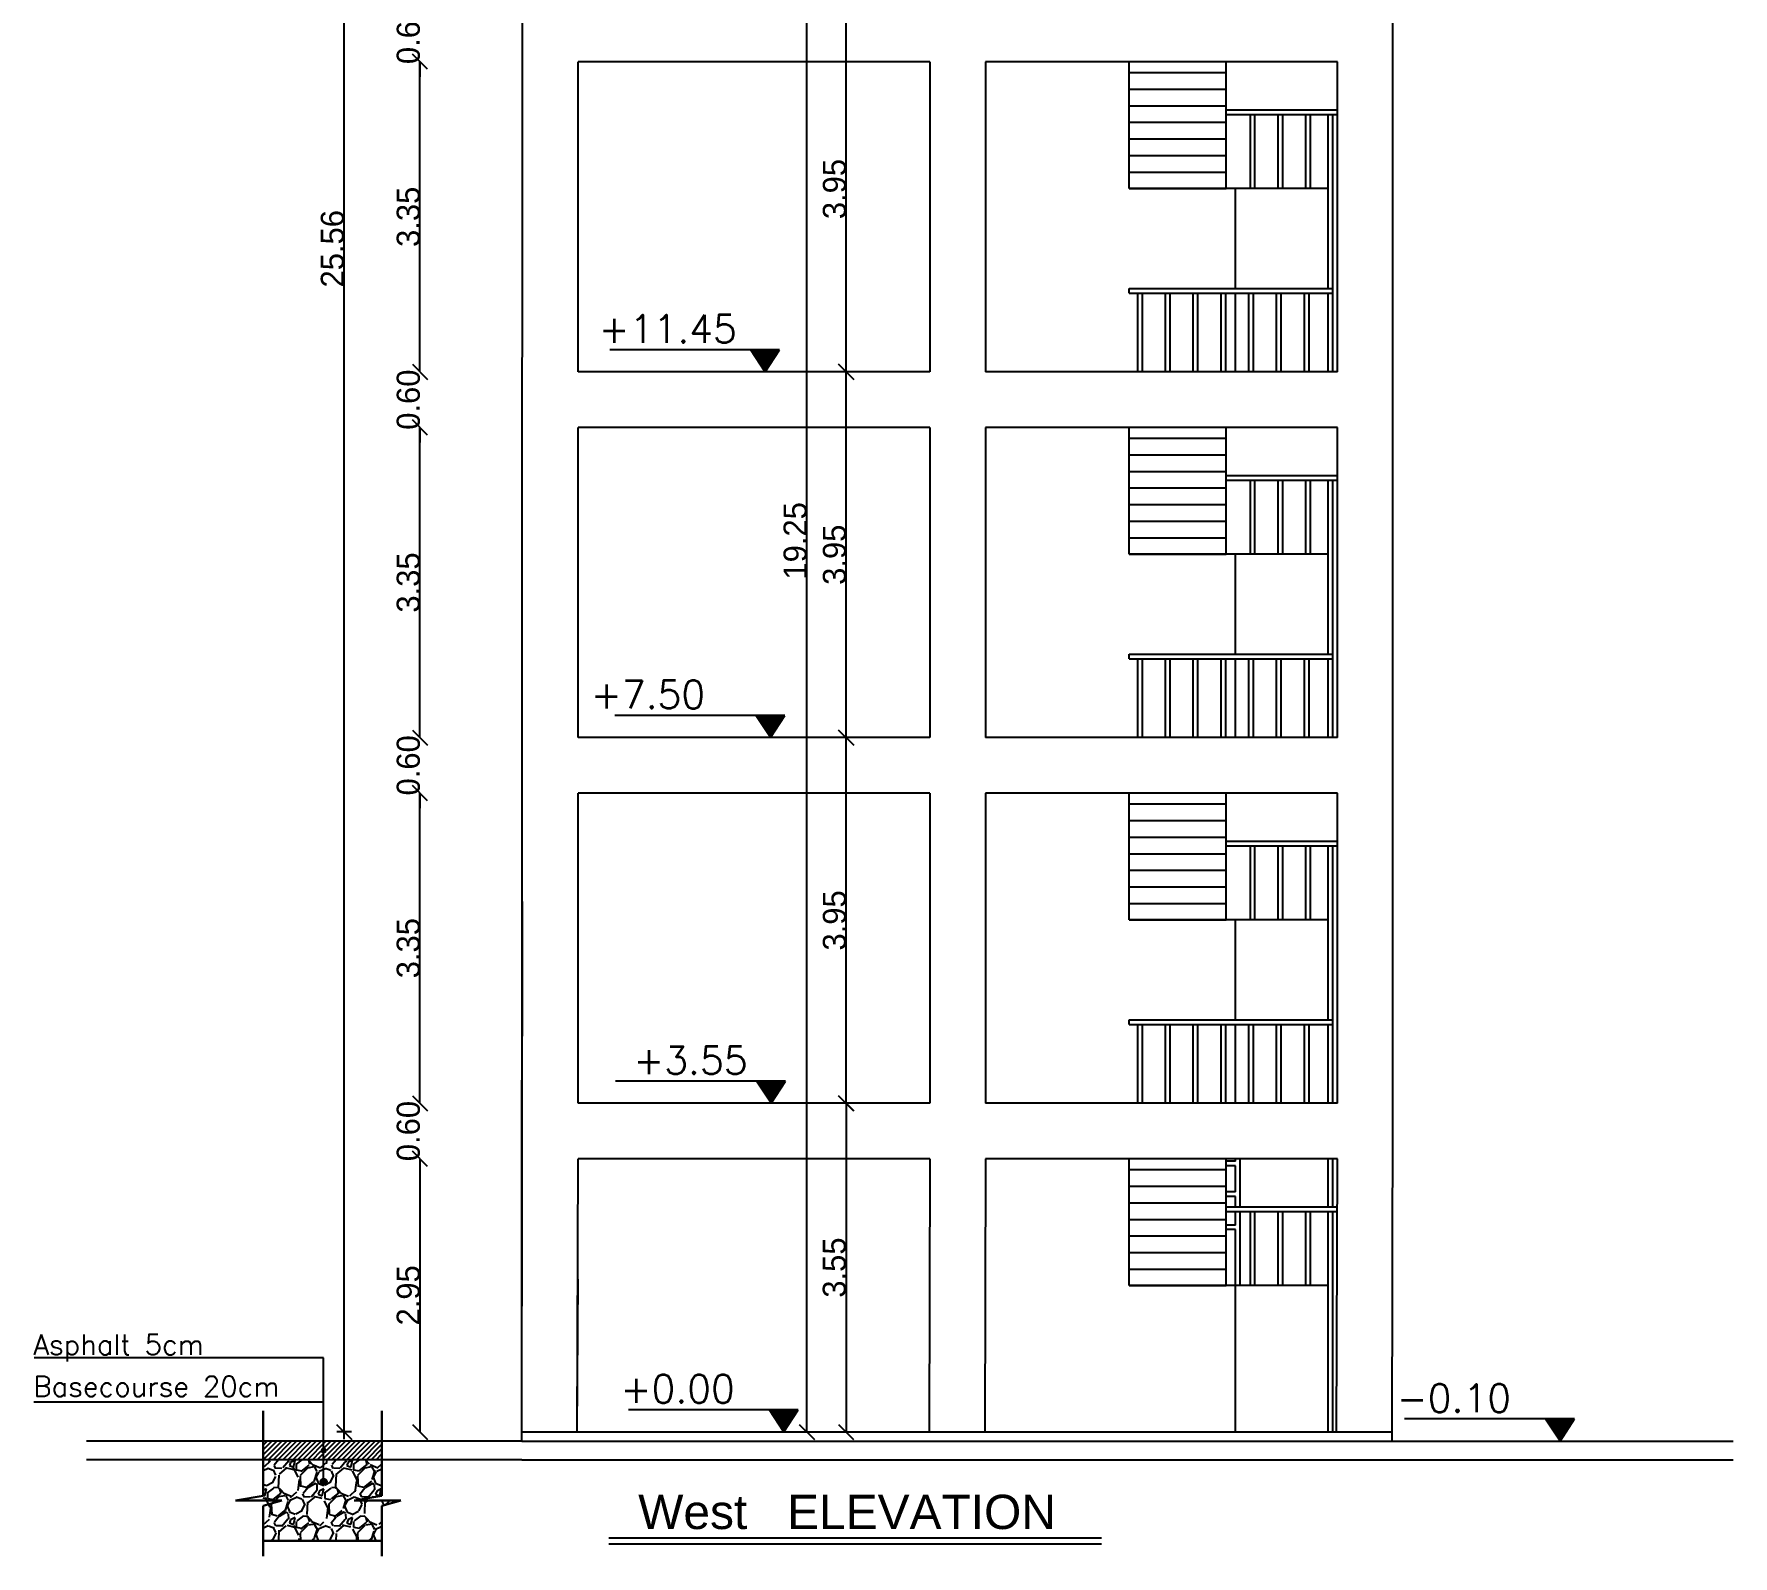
# Model space of a CAD drawing. Extents: x 151242 to 151523, y 158752 to 159354.
# Drawn here: x 151377.01 to 151395.36, y 159112.68 to 159129.12 of the extents above; entities that cross this region are included whole.
import ezdxf
from ezdxf.enums import TextEntityAlignment as Align

# ---------------------------------------------------------------- set-up
doc = ezdxf.new("R2010")
doc.units = 0
doc.header["$LTSCALE"] = 3
doc.header["$MEASUREMENT"] = 0
doc.header["$PDMODE"] = 2
doc.header["$PDSIZE"] = 0.03
doc.linetypes.add('AUSGEZOGEN', pattern=[0])
doc.linetypes.add('HIDDEN', pattern=[9.524999999999999, 6.349999999999999, -3.174999999999999])
doc.layers.get('0').update_dxf_attribs({"linetype": 'CONTINUOUS'})
doc.layers.get('DEFPOINTS').update_dxf_attribs({"linetype": 'CONTINUOUS'})
for name, color, linetype in [('1622', 7, 'HIDDEN'), ('3', 4, 'CONTINUOUS'), ('6', 2, 'CONTINUOUS'), ('Stairs', 231, 'CONTINUOUS'), ('TEXTS', 1, 'CONTINUOUS')]:
    doc.layers.add(name, color=color, linetype=linetype)
doc.styles.add('FUTURA', font='SAS_____.PFB')
doc.styles.add('ROMANS', font='romans.shx')
doc.dimstyles.new('mais 1-100 plan', dxfattribs={"dimtxt": 0.25, "dimasz": 0.1635000000000001, "dimexe": 0.18, "dimexo": 0.0625, "dimgap": 0, "dimtad": 1, "dimzin": 0, "dimdsep": 46, "dimtxsty": 'Standard', "dimblk": 'OBLIQUE', "dimcen": 0, "dimse1": 1, "dimse2": 1, "dimclrd": 8, "dimclrt": 4, "dimadec": 0, "dimazin": 0, "dimtfac": 1, "dimtix": 1, "dimtofl": 0, "dimtmove": 0, "dimatfit": 3, "dimldrblk": 'OBLIQUE', "dimfxl": 0.18, "dimtolj": 1, "dimtzin": 0, "dimarcsym": 0})
pattern_1 = [(273.012787504, (-14938.18774433693, -14990.94210364978), (0.3099823724307585, -5.269700331323232), [0.05897806323871849, -5.838838802419958]), (229.969740728, (-14938.18464451321, -14991.00100030054), (3.40980609673853, 4.029770841600106), [0.1012082082401477, -10.0196094424334]), (177.510447078, (-14938.24974081141, -14991.07849589366), (6.509629821046315, -0.3099823724306996), [0.0713632110253351, -7.06496692045264]), (312.273689006, (-14938.29313834355, -14991.27688461202), (-5.889665076184763, 6.509629821046333), [0.09216440253301485, -9.12427411549273]), (337.833654178, (-14938.23114186907, -14991.34508073394), (-5.269700331323216, 2.169876607015452), [0.09037449178642146, -8.947087017682929]), (42.27368900599997, (-14938.14744662851, -14991.37917879492), (-6.509629821046334, -5.889665076184762), [0.09216440253301529, -9.124274115492787]), (82.69424046670001, (-14938.07925050656, -14991.31718232043), (-0.9299471172923398, -7.129594565907865), [0.121882707559298, -12.06637820623567]), (117.2553283749, (-14938.06375138796, -14991.19628919518), (-4.64973558646165, 8.989488800492548), [0.1150698241615984, -11.3919167552234]), (166.429565615, (-14938.11644839126, -14991.09399501228), (-6.509629821046323, 1.549911862153876), [0.09247653000094928, -9.155186600966447]), (220.236358309, (-14938.20634327928, -14991.07229624622), (3.719788469169333, 3.099823724307754), [0.1055762392661229, -5.173233347484076]), (267.3974377980001, (-14938.28693869611, -14991.14049236814), (-0.3099823724307755, -7.129594565907854), [0.1365329713948123, -13.51677425295774]), (183.814074834, (-14937.98315597113, -14990.97310188704), (-4.029770841600113, -0.3099823724307867), [0.04660036793378008, -4.613456508889286]), (216.46923439, (-14938.02965332699, -14990.97620171076), (4.649735586461656, 3.409806096738548), [0.08865691395023458, -8.777055705809868]), (270, (-14938.10094927263, -14991.02889871408), (0.3099823724307563, -0.3099823724307564), [0.06199631831838941, -0.557968426543167]), (248.198590514, (-14938.15984592339, -14991.01339959545), (0.929947117292336, 2.169876607015429), [0.0333862411557824, -3.305226084536779]), (336.801409486, (-14938.1722452183, -14991.04439783268), (-1.239929489723042, 0.6199647448616842), [0.04721497848159393, -2.313540436768607]), (75.9637565321, (-14938.12884768617, -14991.06299677503), (0.3099823724308, 1.549911862153896), [0.0766855980873954, -2.479494529135897]), (206.5650511770001, (-14938.11024874382, -14990.98860100567), (0.9299471172923278, 0.309982372430788), [0.05545128587982971, -1.330832027283928]), (61.38954033400001, (-14938.35203499431, -14991.22418760869), (2.169876607015416, 4.029770841600106), [0.07768116196334778, -7.690454825825933]), (115.3461759419, (-14938.31483710962, -14991.15599148677), (2.169876607016114, -4.649735586463088), [0.06517019875075193, -6.451835975734292]), (338.198590514, (-14938.1722452183, -14990.92660453115), (-2.169876607015428, 0.9299471172923379), [0.0667720439302896, -3.271840281762271]), (28.61045966600005, (-14938.11024874382, -14990.95140312097), (-4.029770841600106, -2.169876607015416), [0.07768116196334746, -7.690454825825736]), (24.44395478000004, (-14938.15984592339, -14991.41637667961), (-2.169876607015459, -0.929947117292335), [0.0749105923041584, -3.670620664780823]), (339.775140569, (-14938.09164980147, -14991.38537844236), (-4.959717958892436, 1.859894234584662), [0.06276655421889507, -6.213898101416405]), (111.8014094864, (-14937.85916302213, -14991.23348707988), (-0.9299471172923277, 2.169876607015425), [0.06677204393028961, -3.271840281762271]), (62.3540246363, (-14937.88396161195, -14991.1714906054), (-2.789841351877, -5.269700331323193), [0.07348629154107195, -7.275122966298779]), (114.4439547804, (-14938.01105438464, -14991.38537844236), (0.929947117292315, -2.169876607015429), [0.03745529615207899, -3.708075960932888]), (146.309932474, (-14937.87776196448, -14991.25208602223), (-1.549911862153878, 0.9299471172923466), [0.02235306122184595, -2.212961615356444]), (210.963756532, (-14937.89636090683, -14991.23968672732), (1.239929489723096, 0.6199647448615409), [0.09037449178642146, -1.71711781010747]), (231.009005957, (-14937.97385649994, -14991.28618408318), (2.789841351877014, 3.409806096738557), [0.08375274262470424, -8.291509760067585]), (348.690067526, (-14938.10094927263, -14991.09089518856), (-0.9299471172923232, 0.3099823724307768), [0.06322422427019156, -1.517381941624132]), (38.15722658699998, (-14938.03895279815, -14991.10329448344), (5.889665076184787, 4.649735586461645), [0.1103817748047354, -10.927776690455]), (105.9453959009, (-14937.95215773387, -14991.03509836152), (0.9299471172923315, -3.409806096738534), [0.04513398256827558, -4.4682774875036]), (135, (-14937.96455702878, -14990.99170082939), (-0.6199647448615543, 1.216752463196171e-16), [0.02630287651129157, -0.4120783986769012]), (165.256437164, (-14937.98935561857, -14991.28308425946), (3.409806096738554, -0.9299471172923315), [0.06090168027424451, -6.029285631301306]), (93.01278750419966, (-14938.04825226933, -14991.26758514086), (-0.3099823724307687, 5.269700331323204), [0.1179561264774373, -5.77986073918126]), (45, (-14938.05445191677, -14991.14979183933), (6.083762315980856e-17, 0.6199647448615543), [0.1139791315489301, -0.3244021436392627]), (10.30484646900005, (-14937.97385649994, -14991.0691964225), (5.269700331323201, 0.9299471172924284), [0.06931421694510562, -6.862102348873664]), (299.054604099, (-14937.90566037802, -14991.05679712759), (0.929947117292321, -1.549911862153899), [0.06382919042995126, -3.127634666343007]), (252.645975364, (-14937.87466214076, -14991.11259395463), (-2.789841351876965, -8.989488800492536), [0.1039248570024885, -10.28857802001519]), (220.42607874, (-14937.90566037802, -14991.21178831381), (-4.339753214030866, -3.71978846916931), [0.1099455854359231, -10.8846008623266])]

# ---------------------------------------------------------------- blocks, each defined once
blk = doc.blocks.new('2')
for p, q in [((1, 0), (-1, 0)), ((0.7071067811865532, 0.7071067811865532), (-0.7071067811865532, -0.7071067811865532)), ((0, 1.000000000000007), (0, -0.9999999999999929))]:
    blk.add_line(p, q)
blk = doc.blocks.new('_OBLIQUE')
at = {"color": 0, "linetype": 'ByBlock'}
blk.add_line((-0.5, -0.5), (0.5, 0.5), dxfattribs=at)
blk = doc.blocks.new('*D159')
at = {"layer": '6', "color": 8, "linetype": 'Continuous', "lineweight": -2, "transparency": 16777216}
blk.add_line((151385.7855570908, 159117.5697644703), (151385.7855570908, 159121.5197644703), dxfattribs=at)
at = {"layer": 'DEFPOINTS', "color": 0, "linetype": 'Continuous', "transparency": 16777216}
for p in [(151385.7855570908, 159121.5197644703), (151386.4180882125, 159121.5197644703), (151386.4180882125, 159117.5697644703)]:
    blk.add_point(p, dxfattribs=at)
at = {"layer": '6', "color": 8, "linetype": 'Continuous', "lineweight": -2, "transparency": 16777216, "xscale": 0.1635000000000001, "yscale": 0.1635000000000001, "zscale": 0.1635000000000001}
for p, rotation in [((151385.7855570908, 159121.5197644703), 90), ((151385.7855570908, 159117.5697644703), 270)]:
    blk.add_blockref('_OBLIQUE', p, dxfattribs=dict(at, rotation=rotation))
at = {"layer": '6', "color": 4, "linetype": 'Continuous', "transparency": 16777216, "insert": (151385.6605570907, 159119.5447644703), "char_height": 0.25, "attachment_point": 5, "rotation": 90}
blk.add_mtext('\\A1;3.95', dxfattribs=at)
blk = doc.blocks.new('*D160')
at = {"layer": '6', "color": 8, "linetype": 'Continuous', "lineweight": -2, "transparency": 16777216}
blk.add_line((151385.7855570908, 159121.5197644703), (151385.7855570908, 159125.4697644703), dxfattribs=at)
at = {"layer": 'DEFPOINTS', "color": 0, "linetype": 'Continuous', "transparency": 16777216}
for p in [(151385.7855570908, 159125.4697644703), (151386.4180882125, 159125.4697644703), (151386.4180882125, 159121.5197644703)]:
    blk.add_point(p, dxfattribs=at)
at = {"layer": '6', "color": 8, "linetype": 'Continuous', "lineweight": -2, "transparency": 16777216, "xscale": 0.1635000000000001, "yscale": 0.1635000000000001, "zscale": 0.1635000000000001}
for p, rotation in [((151385.7855570908, 159125.4697644703), 90), ((151385.7855570908, 159121.5197644703), 270)]:
    blk.add_blockref('_OBLIQUE', p, dxfattribs=dict(at, rotation=rotation))
at = {"layer": '6', "color": 4, "linetype": 'Continuous', "transparency": 16777216, "insert": (151385.6605570907, 159123.4947644703), "char_height": 0.25, "attachment_point": 5, "rotation": 90}
blk.add_mtext('\\A1;3.95', dxfattribs=at)
blk = doc.blocks.new('*D161')
at = {"layer": '6', "color": 8, "linetype": 'Continuous', "lineweight": -2, "transparency": 16777216}
blk.add_line((151385.7855570908, 159125.4697644703), (151385.7855570908, 159129.4197644703), dxfattribs=at)
at = {"layer": 'DEFPOINTS', "color": 0, "linetype": 'Continuous', "transparency": 16777216}
for p in [(151385.7855570908, 159129.4197644703), (151386.3397303983, 159129.4197644703), (151386.3397303983, 159125.4697644703)]:
    blk.add_point(p, dxfattribs=at)
at = {"layer": '6', "color": 8, "linetype": 'Continuous', "lineweight": -2, "transparency": 16777216, "xscale": 0.1635000000000001, "yscale": 0.1635000000000001, "zscale": 0.1635000000000001}
for p, rotation in [((151385.7855570908, 159129.4197644703), 90), ((151385.7855570908, 159125.4697644703), 270)]:
    blk.add_blockref('_OBLIQUE', p, dxfattribs=dict(at, rotation=rotation))
at = {"layer": '6', "color": 4, "linetype": 'Continuous', "transparency": 16777216, "insert": (151385.6605570907, 159127.4447644703), "char_height": 0.25, "attachment_point": 5, "rotation": 90}
blk.add_mtext('\\A1;3.95', dxfattribs=at)
blk = doc.blocks.new('*D163')
at = {"layer": '6', "color": 8, "linetype": 'Continuous', "lineweight": -2, "transparency": 16777216}
blk.add_line((151385.3609552426, 159114.0197644703), (151385.3609552426, 159133.2697644703), dxfattribs=at)
at = {"layer": 'DEFPOINTS', "color": 0, "linetype": 'Continuous', "transparency": 16777216}
for p in [(151385.3609552426, 159133.2697644703), (151386.0579337738, 159133.2697644703), (151386.0579337738, 159114.0197644703)]:
    blk.add_point(p, dxfattribs=at)
at = {"layer": '6', "color": 8, "linetype": 'Continuous', "lineweight": -2, "transparency": 16777216, "xscale": 0.1635000000000001, "yscale": 0.1635000000000001, "zscale": 0.1635000000000001}
for p, rotation in [((151385.3609552426, 159133.2697644703), 90), ((151385.3609552426, 159114.0197644703), 270)]:
    blk.add_blockref('_OBLIQUE', p, dxfattribs=dict(at, rotation=rotation))
at = {"layer": '6', "color": 4, "linetype": 'Continuous', "transparency": 16777216, "insert": (151385.2359552426, 159123.6447644703), "char_height": 0.25, "attachment_point": 5, "rotation": 90}
blk.add_mtext('\\A1;19.25', dxfattribs=at)
blk = doc.blocks.new('*D164')
at = {"layer": '6', "color": 8, "linetype": 'Continuous', "lineweight": -2, "transparency": 16777216}
blk.add_line((151385.7840189757, 159117.5697644703), (151385.7840189757, 159114.0197644703), dxfattribs=at)
at = {"layer": 'DEFPOINTS', "color": 0, "linetype": 'Continuous', "transparency": 16777216}
for p in [(151382.6180882125, 159117.5697644703), (151382.6180882124, 159114.0197644703), (151385.7840189757, 159114.0197644703)]:
    blk.add_point(p, dxfattribs=at)
at = {"layer": '6', "color": 8, "linetype": 'Continuous', "lineweight": -2, "transparency": 16777216, "xscale": 0.1635000000000001, "yscale": 0.1635000000000001, "zscale": 0.1635000000000001}
for p, rotation in [((151385.7840189757, 159117.5697644703), 90), ((151385.7840189757, 159114.0197644703), 270)]:
    blk.add_blockref('_OBLIQUE', p, dxfattribs=dict(at, rotation=rotation))
at = {"layer": '6', "color": 4, "linetype": 'Continuous', "transparency": 16777216, "insert": (151385.6590189757, 159115.7947644703), "char_height": 0.25, "attachment_point": 5, "rotation": 90}
blk.add_mtext('\\A1;3.55', dxfattribs=at)
blk = doc.blocks.new('*D165')
at = {"layer": '6', "color": 8, "linetype": 'Continuous', "lineweight": -2, "transparency": 16777216}
blk.add_line((151381.1827218983, 159116.9697644703), (151381.1827218983, 159114.0197644703), dxfattribs=at)
at = {"layer": 'DEFPOINTS', "color": 0, "linetype": 'Continuous', "transparency": 16777216}
for p in [(151380.7749898121, 159116.9697644703), (151380.7749898121, 159114.0197644703), (151381.1827218983, 159114.0197644703)]:
    blk.add_point(p, dxfattribs=at)
at = {"layer": '6', "color": 8, "linetype": 'Continuous', "lineweight": -2, "transparency": 16777216, "xscale": 0.1635000000000001, "yscale": 0.1635000000000001, "zscale": 0.1635000000000001}
for p, rotation in [((151381.1827218983, 159116.9697644703), 90), ((151381.1827218983, 159114.0197644703), 270)]:
    blk.add_blockref('_OBLIQUE', p, dxfattribs=dict(at, rotation=rotation))
at = {"layer": '6', "color": 4, "linetype": 'Continuous', "transparency": 16777216, "insert": (151381.0577218983, 159115.4947644703), "char_height": 0.25, "attachment_point": 5, "rotation": 90}
blk.add_mtext('\\A1;2.95', dxfattribs=at)
blk = doc.blocks.new('*D166')
at = {"layer": '6', "color": 8, "linetype": 'Continuous', "lineweight": -2, "transparency": 16777216}
for p, q in [((151381.1827218983, 159117.5697644703), (151381.1827218983, 159117.7332644703)), ((151381.1827218983, 159116.9697644703), (151381.1827218983, 159116.8062644703))]:
    blk.add_line(p, q, dxfattribs=at)
at = {"layer": 'DEFPOINTS', "color": 0, "linetype": 'Continuous', "transparency": 16777216}
for p in [(151380.7749898121, 159117.5697644703), (151381.1827218983, 159117.5697644703), (151380.7749898121, 159116.9697644703)]:
    blk.add_point(p, dxfattribs=at)
at = {"layer": '6', "color": 8, "linetype": 'Continuous', "lineweight": -2, "transparency": 16777216, "xscale": 0.1635000000000001, "yscale": 0.1635000000000001, "zscale": 0.1635000000000001}
for p, rotation in [((151381.1827218983, 159117.5697644703), 270), ((151381.1827218983, 159116.9697644703), 90)]:
    blk.add_blockref('_OBLIQUE', p, dxfattribs=dict(at, rotation=rotation))
at = {"layer": '6', "color": 4, "linetype": 'Continuous', "transparency": 16777216, "insert": (151381.0577218983, 159117.2697644703), "char_height": 0.25, "attachment_point": 5, "rotation": 90}
blk.add_mtext('\\A1;0.60', dxfattribs=at)
blk = doc.blocks.new('*D167')
at = {"layer": '6', "color": 8, "linetype": 'Continuous', "lineweight": -2, "transparency": 16777216}
blk.add_line((151381.1827218983, 159117.5697644703), (151381.1827218983, 159120.9197644703), dxfattribs=at)
at = {"layer": 'DEFPOINTS', "color": 0, "linetype": 'Continuous', "transparency": 16777216}
for p in [(151381.1827218983, 159120.9197644703), (151382.5605596173, 159120.9197644703), (151382.5605596173, 159117.5697644703)]:
    blk.add_point(p, dxfattribs=at)
at = {"layer": '6', "color": 8, "linetype": 'Continuous', "lineweight": -2, "transparency": 16777216, "xscale": 0.1635000000000001, "yscale": 0.1635000000000001, "zscale": 0.1635000000000001}
for p, rotation in [((151381.1827218983, 159120.9197644703), 90), ((151381.1827218983, 159117.5697644703), 270)]:
    blk.add_blockref('_OBLIQUE', p, dxfattribs=dict(at, rotation=rotation))
at = {"layer": '6', "color": 4, "linetype": 'Continuous', "transparency": 16777216, "insert": (151381.0577218983, 159119.2447644703), "char_height": 0.25, "attachment_point": 5, "rotation": 90}
blk.add_mtext('\\A1;3.35', dxfattribs=at)
blk = doc.blocks.new('*D168')
at = {"layer": '6', "color": 8, "linetype": 'Continuous', "lineweight": -2, "transparency": 16777216}
for p, q in [((151381.1827218983, 159121.5197644703), (151381.1827218983, 159121.6832644703)), ((151381.1827218983, 159120.9197644703), (151381.1827218983, 159120.7562644703))]:
    blk.add_line(p, q, dxfattribs=at)
at = {"layer": 'DEFPOINTS', "color": 0, "linetype": 'Continuous', "transparency": 16777216}
for p in [(151381.1827218983, 159121.5197644703), (151382.5605596173, 159121.5197644703), (151382.5605596173, 159120.9197644703)]:
    blk.add_point(p, dxfattribs=at)
at = {"layer": '6', "color": 8, "linetype": 'Continuous', "lineweight": -2, "transparency": 16777216, "xscale": 0.1635000000000001, "yscale": 0.1635000000000001, "zscale": 0.1635000000000001}
for p, rotation in [((151381.1827218983, 159121.5197644703), 270), ((151381.1827218983, 159120.9197644703), 90)]:
    blk.add_blockref('_OBLIQUE', p, dxfattribs=dict(at, rotation=rotation))
at = {"layer": '6', "color": 4, "linetype": 'Continuous', "transparency": 16777216, "insert": (151381.0577218983, 159121.2197644704), "char_height": 0.25, "attachment_point": 5, "rotation": 90}
blk.add_mtext('\\A1;0.60', dxfattribs=at)
blk = doc.blocks.new('*D169')
at = {"layer": '6', "color": 8, "linetype": 'Continuous', "lineweight": -2, "transparency": 16777216}
blk.add_line((151381.1827218983, 159121.5197644703), (151381.1827218983, 159124.8697644703), dxfattribs=at)
at = {"layer": 'DEFPOINTS', "color": 0, "linetype": 'Continuous', "transparency": 16777216}
for p in [(151381.1827218983, 159124.8697644703), (151382.5605596173, 159124.8697644703), (151382.5605596173, 159121.5197644703)]:
    blk.add_point(p, dxfattribs=at)
at = {"layer": '6', "color": 8, "linetype": 'Continuous', "lineweight": -2, "transparency": 16777216, "xscale": 0.1635000000000001, "yscale": 0.1635000000000001, "zscale": 0.1635000000000001}
for p, rotation in [((151381.1827218983, 159124.8697644703), 90), ((151381.1827218983, 159121.5197644703), 270)]:
    blk.add_blockref('_OBLIQUE', p, dxfattribs=dict(at, rotation=rotation))
at = {"layer": '6', "color": 4, "linetype": 'Continuous', "transparency": 16777216, "insert": (151381.0577218983, 159123.1947644703), "char_height": 0.25, "attachment_point": 5, "rotation": 90}
blk.add_mtext('\\A1;3.35', dxfattribs=at)
blk = doc.blocks.new('*D170')
at = {"layer": '6', "color": 8, "linetype": 'Continuous', "lineweight": -2, "transparency": 16777216}
for p, q in [((151381.1827218983, 159125.4697644703), (151381.1827218983, 159125.6332644703)), ((151381.1827218983, 159124.8697644703), (151381.1827218983, 159124.7062644703))]:
    blk.add_line(p, q, dxfattribs=at)
at = {"layer": 'DEFPOINTS', "color": 0, "linetype": 'Continuous', "transparency": 16777216}
for p in [(151381.1827218983, 159125.4697644703), (151382.5605596173, 159125.4697644703), (151382.5605596173, 159124.8697644703)]:
    blk.add_point(p, dxfattribs=at)
at = {"layer": '6', "color": 8, "linetype": 'Continuous', "lineweight": -2, "transparency": 16777216, "xscale": 0.1635000000000001, "yscale": 0.1635000000000001, "zscale": 0.1635000000000001}
for p, rotation in [((151381.1827218983, 159125.4697644703), 270), ((151381.1827218983, 159124.8697644703), 90)]:
    blk.add_blockref('_OBLIQUE', p, dxfattribs=dict(at, rotation=rotation))
at = {"layer": '6', "color": 4, "linetype": 'Continuous', "transparency": 16777216, "insert": (151381.0577218983, 159125.1697644703), "char_height": 0.25, "attachment_point": 5, "rotation": 90}
blk.add_mtext('\\A1;0.60', dxfattribs=at)
blk = doc.blocks.new('*D171')
at = {"layer": '6', "color": 8, "linetype": 'Continuous', "lineweight": -2, "transparency": 16777216}
blk.add_line((151381.1827218983, 159125.4697644703), (151381.1827218983, 159128.8197644703), dxfattribs=at)
at = {"layer": 'DEFPOINTS', "color": 0, "linetype": 'Continuous', "transparency": 16777216}
for p in [(151381.1827218983, 159128.8197644703), (151382.5605596173, 159128.8197644703), (151382.5605596173, 159125.4697644703)]:
    blk.add_point(p, dxfattribs=at)
at = {"layer": '6', "color": 8, "linetype": 'Continuous', "lineweight": -2, "transparency": 16777216, "xscale": 0.1635000000000001, "yscale": 0.1635000000000001, "zscale": 0.1635000000000001}
for p, rotation in [((151381.1827218983, 159128.8197644703), 90), ((151381.1827218983, 159125.4697644703), 270)]:
    blk.add_blockref('_OBLIQUE', p, dxfattribs=dict(at, rotation=rotation))
at = {"layer": '6', "color": 4, "linetype": 'Continuous', "transparency": 16777216, "insert": (151381.0577218983, 159127.1447644703), "char_height": 0.25, "attachment_point": 5, "rotation": 90}
blk.add_mtext('\\A1;3.35', dxfattribs=at)
blk = doc.blocks.new('*D172')
at = {"layer": '6', "color": 8, "linetype": 'Continuous', "lineweight": -2, "transparency": 16777216}
for p, q in [((151381.1827218983, 159129.4197644703), (151381.1827218983, 159129.5832644703)), ((151381.1827218983, 159128.8197644703), (151381.1827218983, 159128.6562644703))]:
    blk.add_line(p, q, dxfattribs=at)
at = {"layer": 'DEFPOINTS', "color": 0, "linetype": 'Continuous', "transparency": 16777216}
for p in [(151381.1827218983, 159129.4197644703), (151382.5605596173, 159129.4197644703), (151382.5605596173, 159128.8197644703)]:
    blk.add_point(p, dxfattribs=at)
at = {"layer": '6', "color": 8, "linetype": 'Continuous', "lineweight": -2, "transparency": 16777216, "xscale": 0.1635000000000001, "yscale": 0.1635000000000001, "zscale": 0.1635000000000001}
for p, rotation in [((151381.1827218983, 159129.4197644703), 270), ((151381.1827218983, 159128.8197644703), 90)]:
    blk.add_blockref('_OBLIQUE', p, dxfattribs=dict(at, rotation=rotation))
at = {"layer": '6', "color": 4, "linetype": 'Continuous', "transparency": 16777216, "insert": (151381.0577218983, 159129.1197644703), "char_height": 0.25, "attachment_point": 5, "rotation": 90}
blk.add_mtext('\\A1;0.60', dxfattribs=at)
blk = doc.blocks.new('*D176')
at = {"layer": '6', "color": 8, "linetype": 'Continuous', "lineweight": -2, "transparency": 16777216}
blk.add_line((151380.3630603304, 159114.0197644703), (151380.3630603304, 159139.5797644703), dxfattribs=at)
at = {"layer": 'DEFPOINTS', "color": 0, "linetype": 'Continuous', "transparency": 16777216}
for p in [(151380.3630603304, 159139.5797644703), (151381.1827218983, 159139.5797644703), (151381.1827218983, 159114.0197644703)]:
    blk.add_point(p, dxfattribs=at)
at = {"layer": '6', "color": 8, "linetype": 'Continuous', "lineweight": -2, "transparency": 16777216, "xscale": 0.1635000000000001, "yscale": 0.1635000000000001, "zscale": 0.1635000000000001}
for p, rotation in [((151380.3630603304, 159139.5797644703), 90), ((151380.3630603304, 159114.0197644703), 270)]:
    blk.add_blockref('_OBLIQUE', p, dxfattribs=dict(at, rotation=rotation))
at = {"layer": '6', "color": 4, "linetype": 'Continuous', "transparency": 16777216, "insert": (151380.2380603303, 159126.7997644703), "char_height": 0.25, "attachment_point": 5, "rotation": 90}
blk.add_mtext('\\A1;25.56', dxfattribs=at)

msp = doc.modelspace()

# ---------------------------------------------------------------- hatches: boundary and pattern name
at = {"layer": '1622'}
h = msp.add_hatch(dxfattribs=at)
h.set_pattern_fill('GRAVEL', color=253, scale=0.4383812751881928, angle=45, style=0)
h.set_pattern_definition(pattern_1)
edge = h.paths.add_edge_path()
edge.add_line((151380.7721770551, 159113.2205185229), (151380.9740525082, 159113.2770769246))
edge.add_line((151380.9740525082, 159113.2770769247), (151380.4718269076, 159113.2772787198))
edge.add_line((151380.4718269076, 159113.2772787197), (151380.7721770551, 159113.3282590366))
edge.add_line((151380.7721770551, 159113.3282590366), (151380.772177055, 159113.7197644702))
edge.add_line((151380.772177055, 159113.7197644702), (151379.4886995691, 159113.7197644702))
edge.add_line((151379.4886995691, 159113.7197644702), (151379.4886995691, 159112.9871786383))
edge.add_line((151379.4886995691, 159112.9871786383), (151380.1422248365, 159112.9871786383))
edge.add_line((151380.1422248366, 159112.9871786383), (151380.1422248366, 159113.0481480833))
edge.add_arc((151380.1422248367, 159113.0808576574), 0.03270957409624715, 180.0000002234858, 269.99999977651424, ccw=False)
edge.add_arc((151380.1422248366, 159113.0808576572), 0.03270957396866141, 0, 180, ccw=False)
edge.add_arc((151380.1422248365, 159113.0808576574), 0.03270957409624715, 270.00000022348576, 359.99999977651424, ccw=False)
edge.add_line((151380.1422248366, 159113.0481480833), (151380.1422248366, 159112.9871786383))
edge.add_line((151380.1422248366, 159112.9871786383), (151380.7721770551, 159112.9871786383))
edge.add_line((151380.7721770551, 159112.9871786383), (151380.7721770551, 159113.220518523))
for points in [[(151380.1749344105, 159113.8181392738, 1), (151380.1095152626, 159113.8181392738, 1)], [(151380.1749344105, 159113.4829053413, 1), (151380.1095152626, 159113.4829053413, 1)]]:
    msp.add_hatch(color=256, dxfattribs=at).paths.add_polyline_path(points)
h = msp.add_hatch(dxfattribs=at)
h.set_pattern_fill('GRAVEL', color=253, scale=0.4383812751881928, angle=45, style=0)
h.set_pattern_definition(pattern_1)
h.paths.add_polyline_path([(151380.1422248366, 159112.9871786383), (151379.4886995691, 159112.9871786383), (151379.4886995691, 159112.8430019198), (151380.1422248366, 159112.8430019198)])
h = msp.add_hatch(dxfattribs=at)
h.set_pattern_fill('GRAVEL', color=253, scale=0.4383812751881928, angle=45, style=0)
h.set_pattern_definition(pattern_1)
h.paths.add_polyline_path([(151380.7721770551, 159112.8430019197), (151380.7721770551, 159112.9871786383), (151380.1422248366, 159112.9871786383), (151380.1422248366, 159112.8430019198)])
at = {"layer": 'TEXTS'}
h = msp.add_hatch(dxfattribs=at)
h.set_pattern_fill('ANSI31', color=0, scale=0.03)
h.set_pattern_definition([(45, (-334.3973829212773, -27.65312164340867), (-0.002651650429449553, 0.002651650429449553), [])])
h.paths.add_polyline_path([(151384.7555620515, 159125.7077805153), (151385.0657899309, 159125.7097644703), (151384.9120119771, 159125.4697644703)])
h = msp.add_hatch(dxfattribs=at)
h.set_pattern_fill('ANSI31', color=0, scale=0.03)
h.set_pattern_definition([(45, (-334.4535008296079, -31.60312164342031), (-0.002651650429449553, 0.002651650429449553), [])])
h.paths.add_polyline_path([(151384.8116799599, 159121.7577805153), (151385.1219078392, 159121.7597644703), (151384.9681298854, 159121.5197644703)])
h = msp.add_hatch(dxfattribs=at)
h.set_pattern_fill('ANSI31', color=0, scale=0.03)
h.set_pattern_definition([(45, (-334.4603030003782, -35.55312164340285), (-0.002651650429449553, 0.002651650429449553), [])])
h.paths.add_polyline_path([(151384.8184821306, 159117.8077805153), (151385.12871001, 159117.8097644703), (151384.9749320562, 159117.5697644703)])
h = msp.add_hatch(dxfattribs=at)
h.set_pattern_fill('ANSI31', color=0, scale=0.03)
h.set_pattern_definition([(45, (-334.5980469567876, -39.10312164342031), (-0.002651650429449553, 0.002651650429449553), [])])
h.paths.add_polyline_path([(151384.956226087, 159114.2577805153), (151385.2664539664, 159114.2597644703), (151385.1126760126, 159114.0197644703)])
h = msp.add_hatch(dxfattribs=at)
h.set_pattern_fill('ANSI31', color=0, scale=0.03)
h.set_pattern_definition([(45, (-342.9817223283462, -39.20312164342613), (-0.002651650429449553, 0.002651650429449553), [])])
h.paths.add_polyline_path([(151393.3399014586, 159114.1577805153), (151393.650129338, 159114.1597644703), (151393.4963513842, 159113.9197644703)])
h = msp.add_hatch(dxfattribs=at)
h.set_pattern_fill('ANSI31', color=8, scale=0.3)
h.set_pattern_definition([(45, (0, 42.3224999998929), (-0.02651650429449553, 0.02651650429449553), [])])
h.paths.add_polyline_path([(151380.7721770551, 159113.9197644702), (151380.1422248366, 159113.9197644702), (151380.1422248366, 159113.8508488478, -0.4142135623730951), (151380.1749344105, 159113.8181392738, -0.4142135623730951), (151380.1422248366, 159113.7854296998), (151380.1422248366, 159113.7197644702), (151380.7721770551, 159113.7197644702)])
h.paths.add_polyline_path([(151380.1422248366, 159113.8508488478), (151380.1422248366, 159113.9197644702), (151379.4886995691, 159113.9197644703), (151379.4886995691, 159113.7197644702), (151380.1422248366, 159113.7197644702), (151380.1422248366, 159113.7854296998, -0.4142135623730951), (151380.1095152626, 159113.8181392738, -0.4142135623730951)])

# ---------------------------------------------------------------- linework, layer by layer
at = {"layer": '1622'}
for p, q in [((151380.1422248366, 159114.8208656225), (151377.0155775194, 159114.8208656225)), ((151380.1422248366, 159113.4501957673), (151380.1422248366, 159114.8208656225)), ((151380.1422248366, 159114.3415239347), (151377.0135675535, 159114.3415239347))]:
    msp.add_line(p, q, dxfattribs=at)
at = {"layer": '1622', "color": 7, "lineweight": 30, "ltscale": 0.1}
for p, q in [((151379.4886995691, 159114.2461175623), (151379.4886995691, 159113.3282590366)), ((151380.7721770551, 159114.2461175623), (151380.7721770551, 159113.3282590366)), ((151379.4886995691, 159113.2205185229), (151379.4886995691, 159112.6791928287)), ((151380.7721770551, 159113.2205185229), (151380.7721770551, 159112.6791928288)), ((151379.4886995691, 159112.8430019198), (151380.7721770551, 159112.8430019198))]:
    msp.add_line(p, q, dxfattribs=at)
for points in [[(151379.4886995691, 159113.3282590366), (151379.1883494216, 159113.2772787197), (151379.6912952949, 159113.2772787197), (151379.4886995691, 159113.2205185229)], [(151380.7721770551, 159113.3282590366), (151380.4718269076, 159113.2772787197), (151380.9747727809, 159113.2772787197), (151380.7721770551, 159113.2205185229)]]:
    msp.add_lwpolyline(points, dxfattribs=at)
at = {"layer": '1622'}
msp.add_circle((151380.1422248366, 159113.4829053413), 0.03270957395271324, dxfattribs=at)
at = {"layer": '6', "color": 3, "linetype": 'AUSGEZOGEN'}
for p, q in [((151382.2818287656, 159113.9197644703), (151382.2904648955, 159132.9697644939)), ((151391.6904648955, 159117.5697644703), (151391.6904648955, 159132.3665152128)), ((151386.6904648955, 159128.8197644703), (151382.8904648956, 159128.8197644703)), ((151382.8904648956, 159125.4697644703), (151382.8904648956, 159128.8197644703)), ((151386.6904648955, 159128.8197644703), (151386.6904648955, 159125.4697644703)), ((151387.2904648955, 159128.8197644703), (151387.2904648955, 159125.4697644703)), ((151391.0904648956, 159128.8197644703), (151387.2904648955, 159128.8197644703)), ((151391.0904648956, 159125.4697644703), (151391.0904648956, 159128.8197644703)), ((151386.6904648955, 159125.4697644703), (151382.8904648956, 159125.4697644703)), ((151391.0904648956, 159125.4697644703), (151387.2904648955, 159125.4697644703)), ((151386.6904648955, 159124.8697644703), (151382.8904648956, 159124.8697644703)), ((151382.8904648956, 159121.5197644703), (151382.8904648956, 159124.8697644703)), ((151386.6904648955, 159124.8697644703), (151386.6904648955, 159121.5197644703)), ((151387.2904648955, 159124.8697644703), (151387.2904648955, 159121.5197644703)), ((151391.0904648956, 159124.8697644703), (151387.2904648955, 159124.8697644703)), ((151391.0904648956, 159121.5197644703), (151391.0904648956, 159124.8697644703)), ((151386.6904648955, 159121.5197644703), (151382.8904648956, 159121.5197644703)), ((151391.0904648956, 159121.5197644703), (151387.2904648955, 159121.5197644703)), ((151382.8904648956, 159117.5697644703), (151382.8904648956, 159120.9197644703)), ((151386.6904648955, 159120.9197644703), (151382.8904648956, 159120.9197644703)), ((151386.6904648955, 159120.9197644703), (151386.6904648955, 159117.5697644703)), ((151391.0904648956, 159120.9197644703), (151387.2904648955, 159120.9197644703)), ((151387.2904648955, 159120.9197644703), (151387.2904648955, 159117.5697644703)), ((151391.0904648956, 159117.5697644703), (151391.0904648956, 159120.9197644703)), ((151382.2817241847, 159113.9197644703), (151382.2904648955, 159119.7502126307)), ((151386.6904648955, 159117.5697644703), (151382.8904648956, 159117.5697644703)), ((151391.0904648956, 159117.5697644703), (151387.2904648955, 159117.5697644703)), ((151391.6816321053, 159113.9197644703), (151391.6904648955, 159117.5697644703)), ((151382.8818740996, 159114.0197644703), (151382.8904648956, 159116.9697644703)), ((151386.6904648955, 159116.9697644703), (151382.8904648956, 159116.9697644703)), ((151386.6904648955, 159116.9697644703), (151386.6818740996, 159114.0197644703)), ((151387.2904648955, 159116.9697644703), (151387.2818740996, 159114.0197644703)), ((151391.0904648956, 159116.9697644703), (151387.2904648955, 159116.9697644703)), ((151391.0818740996, 159114.0197644703), (151391.0904648956, 159116.9697644703)), ((151382.8818740996, 159114.0197644703), (151382.8904648956, 159115.6697644703))]:
    msp.add_line(p, q, dxfattribs=at)
at = {"layer": '6', "color": 2, "linetype": 'Continuous'}
for p, q in [((151388.8404649243, 159127.4497644704), (151388.8404649243, 159128.8197644703)), ((151389.8904649242, 159127.4497644704), (151389.8904649242, 159128.8197644703)), ((151390.9904649242, 159127.4497644704), (151388.8404649243, 159127.4497644704)), ((151389.9904649243, 159126.3697644704), (151389.9904649243, 159127.4497644704)), ((151389.9904649243, 159125.4697644703), (151389.9904649242, 159126.3197644704)), ((151388.8404649243, 159123.4997644704), (151388.8404649243, 159124.8697644703)), ((151389.8904649242, 159123.4997644704), (151389.8904649242, 159124.8697644703)), ((151390.9904649242, 159123.4997644704), (151388.8404649243, 159123.4997644704)), ((151389.9904649243, 159122.4197644704), (151389.9904649243, 159123.4997644704)), ((151389.9904649243, 159121.5197644703), (151389.9904649242, 159122.3697644704)), ((151388.8404649243, 159119.5497644704), (151388.8404649243, 159120.9197644703)), ((151389.8904649242, 159119.5497644704), (151389.8904649242, 159120.9197644703)), ((151390.9904649242, 159119.5497644704), (151388.8404649243, 159119.5497644704)), ((151389.9904649243, 159118.4697644704), (151389.9904649243, 159119.5497644704)), ((151389.9904649243, 159117.5697644703), (151389.9904649242, 159118.4197644704)), ((151388.8404649243, 159115.5997644703), (151388.8404649243, 159116.9697644703)), ((151389.8904649242, 159115.5997644703), (151389.8904649242, 159116.9697644703)), ((151390.9904649243, 159115.5997644703), (151388.8404649243, 159115.5997644703)), ((151389.8904649242, 159115.5997644703), (151388.8404649243, 159115.5997644703)), ((151389.9904649243, 159114.0196257811), (151389.9904649243, 159115.5997644703))]:
    msp.add_line(p, q, dxfattribs=at)
at = {"layer": '6', "color": 1, "linetype": 'AUSGEZOGEN'}
for p, q in [((151381.6718740996, 159113.9197644703), (151377.5792725053, 159113.9197644703)), ((151382.2818740996, 159113.9197644703), (151377.5792725053, 159113.9197644703)), ((151382.2818740996, 159114.0197644703), (151391.6818740996, 159114.0197644703)), ((151382.2818740996, 159113.9197644703), (151395.3640064551, 159113.9197644703)), ((151382.2818740996, 159113.7197644703), (151377.5792725053, 159113.7197644703)), ((151382.2818740996, 159113.7197644703), (151395.3640064551, 159113.7197644703))]:
    msp.add_line(p, q, dxfattribs=at)
at = {"layer": '6'}
for p, q in [((151383.2232658404, 159112.8757453843), (151388.541680142, 159112.8757453843)), ((151383.2232658404, 159112.8101721003), (151388.541680142, 159112.8101721003))]:
    msp.add_line(p, q, dxfattribs=at)
at = {"layer": 'Stairs'}
for p, q in [((151389.8904649242, 159128.2997644708), (151391.0904648956, 159128.2997644708)), ((151389.8904649242, 159128.2497644703), (151391.0904648956, 159128.2497644703)), ((151390.1511429612, 159127.4497644704), (151390.1511429611, 159128.2497644704)), ((151390.2011429612, 159127.4497644704), (151390.2011429612, 159128.2497644704)), ((151390.4511429612, 159127.4497644704), (151390.4511429612, 159128.2497644704)), ((151390.5011429612, 159127.4497644704), (151390.5011429612, 159128.2497644704)), ((151390.7511429612, 159127.4497644704), (151390.7511429611, 159128.2497644704)), ((151390.8011429612, 159127.4497644704), (151390.8011429612, 159128.2497644704)), ((151390.9904649242, 159126.3697644704), (151390.9904649242, 159128.2497644704)), ((151390.9904649242, 159128.2497644704), (151391.0404649242, 159128.2497644704)), ((151391.0404649244, 159125.4697644703), (151391.0404649247, 159128.2497644704)), ((151388.8404649243, 159126.3697644704), (151391.0404649245, 159126.3697644704)), ((151388.8404649243, 159126.3197644704), (151388.8404649243, 159126.3697644704)), ((151388.8404649243, 159126.3197644704), (151391.0404649245, 159126.3197644704)), ((151388.9351259058, 159125.4697644703), (151388.9351259058, 159126.3197644704)), ((151388.9851259058, 159125.4697644703), (151388.9851259058, 159126.3197644704)), ((151389.2351259058, 159125.4697644703), (151389.2351259058, 159126.3197644704)), ((151389.2851259058, 159125.4697644703), (151389.2851259058, 159126.3197644704)), ((151389.5351259058, 159125.4697644703), (151389.5351259058, 159126.3197644704)), ((151389.5851259058, 159125.4697644703), (151389.5851259058, 159126.3197644704)), ((151389.8351259058, 159125.4697644703), (151389.8351259058, 159126.3197644704)), ((151389.8851259058, 159125.4697644703), (151389.8851259059, 159126.3197644704)), ((151390.1351259058, 159125.4697644703), (151390.1351259058, 159126.3197644704)), ((151390.1851259058, 159125.4697644703), (151390.1851259058, 159126.3197644704)), ((151390.4351259058, 159125.4697644703), (151390.4351259058, 159126.3197644704)), ((151390.4851259058, 159125.4697644703), (151390.4851259058, 159126.3197644704)), ((151390.7351259058, 159125.4697644703), (151390.7351259058, 159126.3197644704)), ((151390.7851259058, 159125.4697644703), (151390.7851259058, 159126.3197644704)), ((151390.9904649242, 159125.4697644703), (151390.9904649242, 159126.3197644704)), ((151389.8904649242, 159124.3497644708), (151391.0904648956, 159124.3497644708)), ((151389.8904649242, 159124.2997644703), (151391.0904648956, 159124.2997644703)), ((151390.1511429612, 159123.4997644704), (151390.1511429611, 159124.2997644704)), ((151390.2011429612, 159123.4997644704), (151390.2011429612, 159124.2997644704)), ((151390.4511429612, 159123.4997644704), (151390.4511429612, 159124.2997644704)), ((151390.5011429612, 159123.4997644704), (151390.5011429612, 159124.2997644704)), ((151390.7511429612, 159123.4997644704), (151390.7511429611, 159124.2997644704)), ((151390.8011429612, 159123.4997644704), (151390.8011429612, 159124.2997644704)), ((151390.9904649242, 159122.4197644704), (151390.9904649242, 159124.2997644704)), ((151391.0404649244, 159121.5197644703), (151391.0404649247, 159124.2997644704)), ((151388.8404649243, 159122.4197644704), (151391.0404649245, 159122.4197644704)), ((151388.8404649243, 159122.3697644704), (151388.8404649243, 159122.4197644704)), ((151388.8404649243, 159122.3697644704), (151391.0404649245, 159122.3697644704)), ((151388.9351259058, 159121.5197644703), (151388.9351259058, 159122.3697644704)), ((151388.9851259058, 159121.5197644703), (151388.9851259058, 159122.3697644704)), ((151389.2351259058, 159121.5197644703), (151389.2351259058, 159122.3697644704)), ((151389.2851259058, 159121.5197644703), (151389.2851259058, 159122.3697644704)), ((151389.5351259058, 159121.5197644703), (151389.5351259058, 159122.3697644704)), ((151389.5851259058, 159121.5197644703), (151389.5851259058, 159122.3697644704)), ((151389.8351259058, 159121.5197644703), (151389.8351259058, 159122.3697644704)), ((151389.8851259058, 159121.5197644703), (151389.8851259059, 159122.3697644704)), ((151390.1351259058, 159121.5197644703), (151390.1351259058, 159122.3697644704)), ((151390.1851259058, 159121.5197644703), (151390.1851259058, 159122.3697644704)), ((151390.4351259058, 159121.5197644703), (151390.4351259058, 159122.3697644704)), ((151390.4851259058, 159121.5197644703), (151390.4851259058, 159122.3697644704)), ((151390.7351259058, 159121.5197644703), (151390.7351259058, 159122.3697644704)), ((151390.7851259058, 159121.5197644703), (151390.7851259058, 159122.3697644704)), ((151390.9904649242, 159121.5197644703), (151390.9904649242, 159122.3697644704)), ((151389.8904649242, 159120.3997644708), (151391.0904648956, 159120.3997644708)), ((151389.8904649242, 159120.3497644703), (151391.0904648956, 159120.3497644703)), ((151390.1511429612, 159119.5497644704), (151390.1511429611, 159120.3497644704)), ((151390.2011429612, 159119.5497644704), (151390.2011429612, 159120.3497644704)), ((151390.4511429612, 159119.5497644704), (151390.4511429612, 159120.3497644704)), ((151390.5011429612, 159119.5497644704), (151390.5011429612, 159120.3497644704)), ((151390.7511429612, 159119.5497644704), (151390.7511429611, 159120.3497644704)), ((151390.8011429612, 159119.5497644704), (151390.8011429612, 159120.3497644704)), ((151390.9904649242, 159118.4697644704), (151390.9904649242, 159120.3497644704)), ((151390.9904649242, 159120.3497644704), (151391.0404649242, 159120.3497644704)), ((151391.0404649244, 159117.5697644703), (151391.0404649247, 159120.3497644704)), ((151388.8404649243, 159118.4697644704), (151391.0404649245, 159118.4697644704)), ((151388.8404649243, 159118.4197644704), (151388.8404649243, 159118.4697644704)), ((151388.8404649243, 159118.4197644704), (151391.0404649245, 159118.4197644704)), ((151388.9351259058, 159117.5697644703), (151388.9351259058, 159118.4197644704)), ((151388.9851259058, 159117.5697644703), (151388.9851259058, 159118.4197644704)), ((151389.2351259058, 159117.5697644703), (151389.2351259058, 159118.4197644704)), ((151389.2851259058, 159117.5697644703), (151389.2851259058, 159118.4197644704)), ((151389.5351259058, 159117.5697644703), (151389.5351259058, 159118.4197644704)), ((151389.5851259058, 159117.5697644703), (151389.5851259058, 159118.4197644704)), ((151389.8351259058, 159117.5697644703), (151389.8351259058, 159118.4197644704)), ((151389.8851259058, 159117.5697644703), (151389.8851259059, 159118.4197644704)), ((151390.1351259058, 159117.5697644703), (151390.1351259058, 159118.4197644704)), ((151390.1851259058, 159117.5697644703), (151390.1851259058, 159118.4197644704)), ((151390.4351259058, 159117.5697644703), (151390.4351259058, 159118.4197644704)), ((151390.4851259058, 159117.5697644703), (151390.4851259058, 159118.4197644704)), ((151390.7351259058, 159117.5697644703), (151390.7351259058, 159118.4197644704)), ((151390.7851259058, 159117.5697644703), (151390.7851259058, 159118.4197644704)), ((151390.9904649242, 159117.5697644703), (151390.9904649242, 159118.4197644704)), ((151389.9904649243, 159116.9451305912), (151389.8904649243, 159116.9451305912)), ((151389.9904649243, 159116.8951305912), (151389.8904649243, 159116.8951305912)), ((151389.9904649243, 159116.9451305912), (151389.9904649243, 159116.9699031594)), ((151389.9904649243, 159116.6126534275), (151389.9904649243, 159116.8951305912)), ((151390.0404649242, 159116.4497644707), (151390.0404649242, 159116.9699031594)), ((151390.9904649243, 159116.4496257816), (151390.9904649243, 159116.9697644703)), ((151391.0404649243, 159116.4496257816), (151391.0404649243, 159116.9697644703)), ((151389.9904649243, 159116.6126534275), (151389.8904649243, 159116.6126534275)), ((151389.9904649243, 159116.5626534274), (151389.8904649243, 159116.5626534275)), ((151389.9904649243, 159116.4497644707), (151389.9904649243, 159116.5626534274)), ((151389.8904649242, 159116.4497644707), (151391.0904648956, 159116.4497644708)), ((151389.8904649242, 159116.3997644703), (151391.0904648956, 159116.3997644703)), ((151389.9904649242, 159116.2546534275), (151389.9904649243, 159116.3997644703)), ((151390.0404649243, 159115.5997644703), (151390.0404649242, 159116.3997644703)), ((151390.1511429612, 159115.5997644703), (151390.1511429611, 159116.3997644703)), ((151390.2011429612, 159115.5997644703), (151390.2011429612, 159116.3997644703)), ((151390.4511429612, 159115.5997644703), (151390.4511429612, 159116.3997644703)), ((151390.5011429612, 159115.5997644703), (151390.5011429612, 159116.3997644703)), ((151390.7511429612, 159115.5997644703), (151390.7511429611, 159116.3997644703)), ((151390.8011429612, 159115.5997644703), (151390.8011429612, 159116.3997644703)), ((151390.9904649243, 159114.0196257811), (151390.9904649243, 159116.3997644703)), ((151390.9904649243, 159116.3997644703), (151391.0404649242, 159116.3997644703)), ((151391.0404649242, 159114.0196257811), (151391.0404649242, 159116.3997644703)), ((151389.9904649243, 159116.2546534275), (151389.8904649243, 159116.2546534275)), ((151389.9904649243, 159116.2046534275), (151389.8904649243, 159116.2046534275)), ((151389.9904649243, 159115.5997644703), (151389.9904649242, 159116.2046534275))]:
    msp.add_line(p, q, dxfattribs=at)
at = {"layer": 'TEXTS'}
for p, q in [((151388.8404659645, 159128.7027645387), (151389.8904659644, 159128.7027645387)), ((151388.8404659645, 159128.5237645387), (151389.8904659644, 159128.5237645387)), ((151388.8404659645, 159128.3447645387), (151389.8904659644, 159128.3447645387)), ((151388.8404659645, 159128.1657645387), (151389.8904659644, 159128.1657645387)), ((151388.8404659645, 159127.9867645387), (151389.8904659644, 159127.9867645387)), ((151388.8404659645, 159127.8077645387), (151389.8904659644, 159127.8077645387)), ((151388.8404659645, 159127.6287645387), (151389.8904659644, 159127.6287645387)), ((151388.8404659645, 159127.4497645387), (151389.8904659644, 159127.4497645387)), ((151388.8404659645, 159124.7527645387), (151389.8904659644, 159124.7527645387)), ((151388.8404659645, 159124.5737645387), (151389.8904659644, 159124.5737645387)), ((151388.8404659645, 159124.3947645387), (151389.8904659644, 159124.3947645387)), ((151388.8404659645, 159124.2157645387), (151389.8904659644, 159124.2157645387)), ((151388.8404659645, 159124.0367645387), (151389.8904659644, 159124.0367645387)), ((151388.8404659645, 159123.8577645387), (151389.8904659644, 159123.8577645387)), ((151388.8404659645, 159123.6787645387), (151389.8904659644, 159123.6787645387)), ((151388.8404659645, 159123.4997645387), (151389.8904659644, 159123.4997645387)), ((151388.8404659645, 159120.8027645387), (151389.8904659644, 159120.8027645387)), ((151388.8404659645, 159120.6237645387), (151389.8904659644, 159120.6237645387)), ((151388.8404659645, 159120.4447645387), (151389.8904659644, 159120.4447645387)), ((151388.8404659645, 159120.2657645387), (151389.8904659644, 159120.2657645387)), ((151388.8404659645, 159120.0867645387), (151389.8904659644, 159120.0867645387)), ((151388.8404659645, 159119.9077645387), (151389.8904659644, 159119.9077645387)), ((151388.8404659645, 159119.7287645387), (151389.8904659644, 159119.7287645387)), ((151388.8404659645, 159119.5497645387), (151389.8904659644, 159119.5497645387)), ((151388.8404659645, 159116.8527645387), (151389.8904659644, 159116.8527645387)), ((151388.8404659645, 159116.6737645387), (151389.8904659644, 159116.6737645387)), ((151388.8404659645, 159116.4947645387), (151389.8904659644, 159116.4947645387)), ((151388.8404659645, 159116.3157645387), (151389.8904659644, 159116.3157645387)), ((151388.8404659645, 159116.1367645386), (151389.8904659644, 159116.1367645387)), ((151388.8404659645, 159115.9577645386), (151389.8904659644, 159115.9577645387)), ((151388.8404659645, 159115.7787645386), (151389.8904659644, 159115.7787645387)), ((151388.8404659645, 159115.5997645386), (151389.8904659644, 159115.5997645387))]:
    msp.add_line(p, q, dxfattribs=at)
at = {"layer": 'TEXTS', "color": 0}
for p, q in [((151385.0657899309, 159125.7097644703), (151383.2326049308, 159125.7097644703)), ((151384.9120119771, 159125.4697644703), (151384.7555620515, 159125.7077805153)), ((151384.9120119771, 159125.4697644703), (151385.0657899309, 159125.7097644703)), ((151385.1219078392, 159121.7597644703), (151383.2887228391, 159121.7597644703)), ((151384.9681298855, 159121.5197644703), (151384.8116799599, 159121.7577805153)), ((151384.9681298855, 159121.5197644703), (151385.1219078392, 159121.7597644703)), ((151385.12871001, 159117.8097644703), (151383.2955250099, 159117.8097644703)), ((151384.9749320562, 159117.5697644703), (151384.8184821306, 159117.8077805153)), ((151384.9749320562, 159117.5697644703), (151385.12871001, 159117.8097644703)), ((151385.2664539664, 159114.2597644703), (151383.4332689663, 159114.2597644703)), ((151385.1126760126, 159114.0197644703), (151384.956226087, 159114.2577805153)), ((151385.1126760126, 159114.0197644703), (151385.2664539664, 159114.2597644703)), ((151393.650129338, 159114.1597644703), (151391.8169443379, 159114.1597644703)), ((151393.4963513842, 159113.9197644703), (151393.3399014586, 159114.1577805153)), ((151393.4963513842, 159113.9197644703), (151393.650129338, 159114.1597644703))]:
    msp.add_line(p, q, dxfattribs=at)

# ---------------------------------------------------------------- block references
at = {"layer": '6', "extrusion": (0, 0, -1), "xscale": -0.07999999998719431, "yscale": 0.07999999998719431, "zscale": -0.07999999998719431, "rotation": 90}
msp.add_blockref('2', (-151380.3630603304, 159114.0197644703), dxfattribs=at)

# ---------------------------------------------------------------- texts
at = {"layer": '1622', "color": 6, "style": 'ROMANS'}
for s, p in [('Asphalt 5cm', (151377.006304201, 159114.8528466409)), ('Basecourse 20cm   ', (151377.006304201, 159114.4014736998))]:
    msp.add_text(s, height=0.2191906375988809, dxfattribs=at).set_placement(p)
at = {"layer": '3', "color": 7, "linetype": 'Continuous', "style": 'ROMANS'}
for s, p in [('+11.45', (151383.1126172322, 159125.7846508712)), ('+7.50', (151383.0283021578, 159121.8346508711)), ('+3.55', (151383.4866619744, 159117.8846508712)), ('+0.00', (151383.348918018, 159114.3346508711)), ('-0.10', (151391.7325933895, 159114.2346508711))]:
    msp.add_text(s, height=0.3, dxfattribs=at).set_placement(p)
at = {"layer": '6', "color": 4, "style": 'FUTURA'}
msp.add_text('West   ELEVATION', height=0.3701376000000001, dxfattribs=at).set_placement((151385.7949731587, 159112.9706665739), align=Align.CENTER)

# ---------------------------------------------------------------- dimensions: what is measured, and where the dimension line sits
at = {"layer": '6', "color": 2, "linetype": 'Continuous'}
for p1, p2, distance, picture, middle in [((151381.1827218983, 159114.0197644703), (151381.1827218983, 159139.5797644703), 0.8196615679189563, '*D176', (151380.2380603303, 159126.7997644703)), ((151386.0579337738, 159114.0197644703), (151386.0579337738, 159133.2697644703), 0.6969785311957821, '*D163', (151385.2359552426, 159123.6447644703)), ((151382.5605596173, 159128.8197644703), (151382.5605596173, 159129.4197644703), 1.377837718988303, '*D172', (151381.0577218983, 159129.1197644703)), ((151386.3397303983, 159125.4697644703), (151386.3397303983, 159129.4197644703), 0.554173307493329, '*D161', (151385.6605570907, 159127.4447644703)), ((151382.5605596173, 159125.4697644703), (151382.5605596173, 159128.8197644703), 1.377837718988303, '*D171', (151381.0577218983, 159127.1447644703)), ((151382.5605596173, 159124.8697644703), (151382.5605596173, 159125.4697644703), 1.377837718988303, '*D170', (151381.0577218983, 159125.1697644703)), ((151386.4180882125, 159121.5197644703), (151386.4180882125, 159125.4697644703), 0.6325311216933187, '*D160', (151385.6605570907, 159123.4947644703)), ((151382.5605596173, 159121.5197644703), (151382.5605596173, 159124.8697644703), 1.377837718988303, '*D169', (151381.0577218983, 159123.1947644703)), ((151382.5605596173, 159120.9197644703), (151382.5605596173, 159121.5197644703), 1.377837718988303, '*D168', (151381.0577218983, 159121.2197644704)), ((151386.4180882125, 159117.5697644703), (151386.4180882125, 159121.5197644703), 0.6325311216933187, '*D159', (151385.6605570907, 159119.5447644703)), ((151382.5605596173, 159117.5697644703), (151382.5605596173, 159120.9197644703), 1.377837718988303, '*D167', (151381.0577218983, 159119.2447644703)), ((151380.7749898121, 159116.9697644703), (151380.7749898121, 159117.5697644703), -0.40773208619793877, '*D166', (151381.0577218983, 159117.2697644703)), ((151382.6180882125, 159117.5697644703), (151382.6180882124, 159114.0197644703), 3.1659307633235585, '*D164', (151385.6590189757, 159115.7947644703)), ((151380.7749898121, 159116.9697644703), (151380.7749898121, 159114.0197644703), 0.40773208619793877, '*D165', (151381.0577218983, 159115.4947644703))]:
    dim = msp.add_aligned_dim(p1=p1, p2=p2, distance=distance, dimstyle='mais 1-100 plan', override={"dimfxlon": 1, "dimarcsym": 1}, dxfattribs=at)
    dim.commit()
    dim.dimension.update_dxf_attribs({"geometry": picture, "text_midpoint": middle})

doc.saveas('drawing.dxf')
